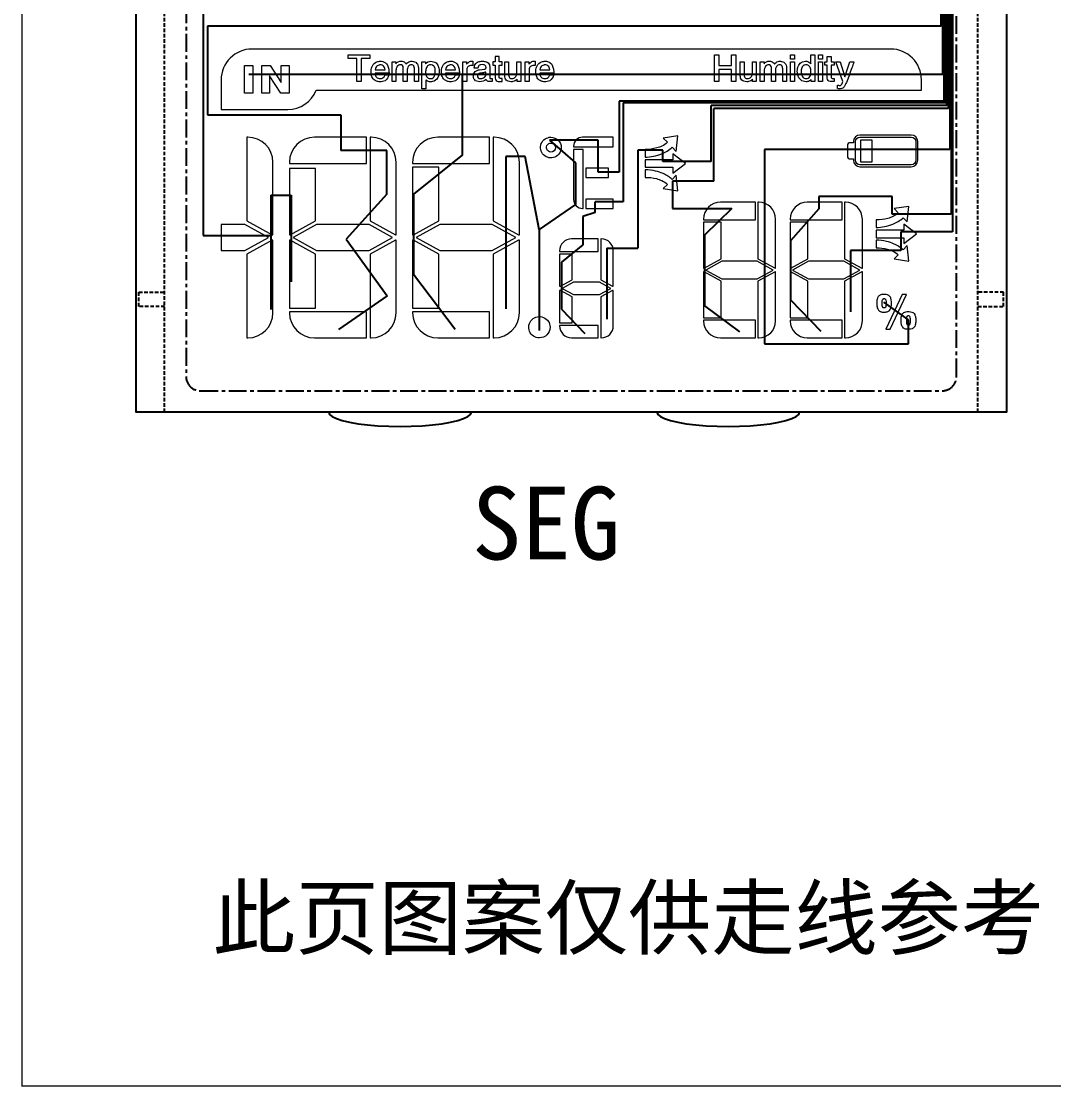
# Model space of a CAD drawing. Header units: millimetres. Extents: x 406 to 1082, y -777 to -474.
# Drawn here: x 752.3 to 824.7, y -776.6 to -701.9 of the extents above; entities that cross this region are included whole.
import ezdxf

# ---------------------------------------------------------------- set-up
doc = ezdxf.new("R2010")
doc.units = ezdxf.units.MM
doc.linetypes.add('CENTER', pattern=[2, 1.25, -0.25, 0.25, -0.25])
doc.linetypes.add('HIDDEN', pattern=[0.375, 0.25, -0.125])
doc.layers.add('SEG', color=42, linetype='Continuous')
doc.layers.add('SPEC', color=2, linetype='Continuous')
doc.styles.add('4534', font='simhei_0.ttf')

msp = doc.modelspace()

# ---------------------------------------------------------------- linework, layer by layer
msp.add_lwpolyline([(821.362, -644.302), (821.362, -729.302), (760.362, -729.302), (760.362, -644.302)], close=True)
at = {"linetype": 'HIDDEN'}
for points in [[(762.362, -729.302), (762.362, -644.302)], [(819.362, -729.302), (819.362, -644.302)], [(762.362, -721.898), (760.562, -721.898), (760.562, -720.898), (762.362, -720.898)], [(819.362, -721.898), (821.162, -721.898), (821.162, -720.898), (819.362, -720.898)]]:
    msp.add_lwpolyline(points, dxfattribs=at)
at = {"linetype": 'CENTER'}
msp.add_lwpolyline([(763.862, -646.802), (763.862, -726.802, 0.414214), (764.862, -727.802), (816.862, -727.802, 0.414214), (817.862, -726.802), (817.862, -646.802, 0.414214), (816.862, -645.802), (764.862, -645.802, 0.414214)], format="xyb", close=True, dxfattribs=at)
at = {"lineweight": 9}
for points in [[(813.235, -703.859), (768.491, -703.859, 0.414121), (766.326, -706.024), (766.326, -708.098), (771.003, -708.098, 0.309615), (772.977, -706.746), (815.4, -706.746), (815.4, -706.024, 0.41413)], [(785.911, -705.914, -0.098057), (785.85, -705.905, -0.305908), (785.807, -705.844), (785.807, -705.837), (785.806, -705.829), (785.806, -704.989), (786.025, -704.989), (786.025, -704.751), (785.806, -704.751), (785.806, -704.383), (785.528, -704.383), (785.528, -704.751), (785.359, -704.751), (785.359, -704.989), (785.528, -704.989), (785.528, -705.848, 0.039434), (785.531, -705.911, 0.170239), (785.593, -706.053, 0.157203), (785.739, -706.125, 0.044671), (785.831, -706.133), (786.025, -706.133), (786.025, -705.914)], [(807.925, -706.133), (807.667, -706.133), (807.667, -706.005, -0.183421), (807.408, -706.145, -0.039576), (807.314, -706.153, -0.068649), (807.116, -706.119, -0.192029), (806.818, -705.877, -0.080212), (806.729, -705.632, -0.040799), (806.702, -705.403, -0.080763), (806.767, -705.067, -0.028773), (806.799, -704.996, -0.185136), (807.068, -704.755, -0.079811), (807.282, -704.711, -0.175681), (807.582, -704.822, -0.037067), (807.657, -704.892), (807.657, -704.263), (807.925, -704.263)], [(809.287, -704.989), (809.068, -704.989), (809.068, -705.829), (809.069, -705.837), (809.069, -705.844, 0.305908), (809.112, -705.905, 0.098057), (809.173, -705.914), (809.287, -705.914), (809.287, -706.133), (809.093, -706.133, -0.044671), (809, -706.125, -0.157203), (808.855, -706.053, -0.170239), (808.793, -705.911, -0.039434), (808.79, -705.848), (808.79, -704.989), (808.621, -704.989), (808.621, -704.751), (808.79, -704.751), (808.79, -704.383), (809.068, -704.383), (809.068, -704.751), (809.287, -704.751)], [(778.089, -705.546), (777.115, -705.546, 0.07695), (777.144, -705.726, 0.238281), (777.322, -705.91, 0.087418), (777.478, -705.934, 0.036987), (777.555, -705.923, 0.243649), (777.777, -705.751, 0.043447), (777.802, -705.684), (777.807, -705.666), (778.074, -705.666), (778.069, -705.695, -0.207405), (777.82, -706.078, -0.103909), (777.633, -706.14, -0.037595), (777.448, -706.153, -0.072268), (777.217, -706.113, -0.186055), (776.929, -705.88, -0.098405), (776.838, -705.598, -0.023769), (776.827, -705.482, -0.077814), (776.888, -705.119, -0.029514), (776.922, -705.038, -0.200054), (777.238, -704.755, -0.079343), (777.487, -704.711, -0.060607), (777.657, -704.733, -0.213162), (777.977, -704.988, -0.085201), (778.069, -705.27, -0.038378), (778.089, -705.521)], [(777.458, -704.969, 0.03522), (777.388, -704.98, 0.224095), (777.171, -705.144, 0.089848), (777.118, -705.317), (777.809, -705.317, 0.07406), (777.77, -705.156, 0.271863), (777.541, -704.976, 0.043525)], [(780.148, -706.133), (779.87, -706.133), (779.87, -705.253, 0.022106), (779.869, -705.194, 0.115929), (779.833, -705.053, 0.065335), (779.806, -705.019, 0.167103), (779.706, -704.972, 0.038196), (779.661, -704.969), (779.654, -704.969), (779.647, -704.969, 0.028625), (779.6, -704.977, 0.237011), (779.408, -705.125, 0.094758), (779.362, -705.305), (779.362, -706.133), (779.084, -706.133), (779.084, -705.193, 0.073587), (779.07, -705.083, 0.293516), (778.954, -704.974, 0.053516), (778.9, -704.969, 0.036686), (778.834, -704.978, 0.230948), (778.634, -705.123, 0.100918), (778.581, -705.311, 0.020238), (778.577, -705.383), (778.577, -706.133), (778.299, -706.133), (778.299, -704.751), (778.567, -704.751), (778.567, -704.89, -0.233585), (778.95, -704.711, -0.028873), (779.006, -704.714, -0.197185), (779.251, -704.845, -0.045153), (779.299, -704.914, -0.051668), (779.403, -704.812, -0.182272), (779.707, -704.711, -0.074574), (779.885, -704.749, -0.225694), (780.112, -704.983, -0.081625), (780.148, -705.192)], [(781, -706.153, -0.0256), (780.936, -706.149, -0.182484), (780.665, -706.023), (780.665, -706.64), (780.397, -706.64), (780.397, -704.751), (780.655, -704.751), (780.655, -704.904, -0.253273), (781.028, -704.711, -0.064916), (781.216, -704.745, -0.192799), (781.506, -704.983, -0.096592), (781.599, -705.283, -0.021779), (781.61, -705.401, -0.078102), (781.543, -705.771, -0.034311), (781.502, -705.863, -0.22958), (781.135, -706.136, -0.044715)], [(780.989, -704.969, 0.033152), (780.938, -704.972, 0.210551), (780.754, -705.079, 0.098876), (780.684, -705.235, 0.062432), (780.655, -705.511, 0.075213), (780.686, -705.705, 0.266598), (780.912, -705.919, 0.045658), (781.001, -705.934, 0.03067), (781.049, -705.93, 0.25259), (781.264, -705.775, 0.096586), (781.326, -705.542, 0.020085), (781.332, -705.441, 0.021964), (781.33, -705.345, 0.112173), (781.268, -705.112, 0.062664), (781.225, -705.054, 0.171433), (781.052, -704.973, 0.033877)], [(783.022, -705.546), (782.048, -705.546, 0.07695), (782.077, -705.726, 0.238281), (782.255, -705.91, 0.087418), (782.411, -705.934, 0.036987), (782.487, -705.923, 0.243649), (782.71, -705.751, 0.043447), (782.735, -705.684), (782.74, -705.666), (783.007, -705.666), (783.002, -705.695, -0.207405), (782.753, -706.078, -0.103909), (782.566, -706.14, -0.037595), (782.381, -706.153, -0.072268), (782.15, -706.113, -0.186055), (781.862, -705.88, -0.098405), (781.77, -705.598, -0.023769), (781.76, -705.482, -0.077814), (781.82, -705.119, -0.029514), (781.855, -705.038, -0.200054), (782.17, -704.755, -0.079343), (782.42, -704.711, -0.060607), (782.59, -704.733, -0.213162), (782.909, -704.988, -0.085201), (783.001, -705.27, -0.038378), (783.022, -705.521)], [(782.391, -704.969, 0.03522), (782.321, -704.98, 0.224095), (782.103, -705.144, 0.089848), (782.05, -705.317), (782.742, -705.317, 0.07406), (782.703, -705.156, 0.271863), (782.474, -704.976, 0.043525)], [(783.967, -705.009), (783.852, -705.009, 0.066), (783.736, -705.03, 0.222838), (783.571, -705.183, 0.086408), (783.539, -705.333), (783.539, -706.133), (783.261, -706.133), (783.261, -704.751), (783.529, -704.751), (783.529, -704.918, -0.054473), (783.616, -704.818, -0.193396), (783.882, -704.711, -0.104628), (783.928, -704.721), (783.967, -704.721)], [(785.309, -706.133), (785.235, -706.133, -0.085988), (785.104, -706.14, -0.117347), (784.98, -706.102, -0.060408), (784.949, -706.076, -0.155308), (784.905, -705.983, -0.186057), (784.439, -706.153, -0.073724), (784.244, -706.116, -0.267737), (784.011, -705.858, -0.045529), (783.997, -705.761, -0.037724), (784.006, -705.671, -0.242971), (784.214, -705.383, -0.08488), (784.426, -705.318), (784.795, -705.278, 0.352383), (784.888, -705.188, 0.048342), (784.892, -705.143, 0.279842), (784.812, -704.993, 0.098316), (784.703, -704.956, 0.072048), (784.524, -704.955, 0.030345), (784.485, -704.964, 0.287395), (784.334, -705.123, 0.043136), (784.324, -705.185), (784.323, -705.208), (784.066, -705.208), (784.067, -705.182, -0.066344), (784.09, -705.023, -0.208157), (784.285, -704.783, -0.101537), (784.538, -704.715, -0.022231), (784.638, -704.711, -0.079599), (784.903, -704.759, -0.034306), (784.964, -704.788, -0.23412), (785.142, -705.034, -0.040168), (785.15, -705.113), (785.15, -705.879, 0.046039), (785.152, -705.899, 0.266143), (785.175, -705.929, 0.100188), (785.205, -705.934), (785.231, -705.934, -0.067524), (785.285, -705.924), (785.309, -705.924)], [(787.318, -706.133), (787.06, -706.133), (787.06, -705.973, -0.193675), (786.775, -706.144, -0.043419), (786.67, -706.153), (786.647, -706.153, -0.076774), (786.443, -706.114, -0.23047), (786.224, -705.897, -0.080553), (786.195, -705.731), (786.195, -704.751), (786.473, -704.751), (786.473, -705.66, 0.10184), (786.5, -705.817, 0.271872), (786.652, -705.93, 0.041829), (786.707, -705.934, 0.038425), (786.773, -705.927, 0.224095), (786.976, -705.789, 0.101548), (787.043, -705.584, 0.019173), (787.05, -705.509), (787.05, -704.751), (787.318, -704.751)], [(788.333, -705.009), (788.218, -705.009, 0.066), (788.102, -705.03, 0.222838), (787.937, -705.183, 0.086408), (787.905, -705.333), (787.905, -706.133), (787.627, -706.133), (787.627, -704.751), (787.895, -704.751), (787.895, -704.918, -0.054473), (787.982, -704.818, -0.193396), (788.248, -704.711, -0.104628), (788.294, -704.721), (788.333, -704.721)], [(789.635, -705.546), (788.661, -705.546, 0.07695), (788.691, -705.726, 0.238281), (788.868, -705.91, 0.087418), (789.024, -705.934, 0.036987), (789.101, -705.923, 0.243649), (789.323, -705.751, 0.043447), (789.348, -705.684), (789.353, -705.666), (789.62, -705.666), (789.615, -705.695, -0.207405), (789.367, -706.078, -0.103909), (789.179, -706.14, -0.037595), (788.994, -706.153, -0.072268), (788.763, -706.113, -0.186055), (788.475, -705.88, -0.098405), (788.384, -705.598, -0.023769), (788.373, -705.482, -0.077814), (788.434, -705.119, -0.029514), (788.468, -705.038, -0.200054), (788.784, -704.755, -0.079343), (789.033, -704.711, -0.060607), (789.204, -704.733, -0.213162), (789.523, -704.988, -0.085201), (789.615, -705.27, -0.038378), (789.635, -705.521)], [(789.004, -704.969, 0.03522), (788.934, -704.98, 0.224095), (788.717, -705.144, 0.089848), (788.664, -705.317), (789.355, -705.317, 0.07406), (789.316, -705.156, 0.271863), (789.087, -704.976, 0.043525)], [(803.827, -706.133), (803.569, -706.133), (803.569, -705.973, -0.193675), (803.284, -706.144, -0.043419), (803.18, -706.153), (803.156, -706.153, -0.076774), (802.952, -706.114, -0.23047), (802.733, -705.897, -0.080553), (802.704, -705.731), (802.704, -704.751), (802.982, -704.751), (802.982, -705.66, 0.10184), (803.009, -705.817, 0.271872), (803.161, -705.93, 0.041829), (803.216, -705.934, 0.038425), (803.282, -705.927, 0.224095), (803.485, -705.789, 0.101548), (803.552, -705.584, 0.019173), (803.56, -705.509), (803.559, -704.751), (803.827, -704.751)], [(805.956, -706.133), (805.678, -706.133), (805.678, -705.253, 0.022106), (805.677, -705.194, 0.115929), (805.641, -705.053, 0.065335), (805.614, -705.019, 0.167103), (805.514, -704.972, 0.038196), (805.469, -704.969), (805.462, -704.969), (805.454, -704.969, 0.028625), (805.408, -704.977, 0.237011), (805.216, -705.125, 0.094758), (805.17, -705.305), (805.17, -706.133), (804.892, -706.133), (804.892, -705.193, 0.073587), (804.878, -705.083, 0.293516), (804.762, -704.974, 0.053516), (804.708, -704.969, 0.036686), (804.642, -704.978, 0.230948), (804.442, -705.123, 0.100918), (804.389, -705.311, 0.020238), (804.384, -705.383), (804.384, -706.133), (804.106, -706.133), (804.106, -704.751), (804.374, -704.751), (804.374, -704.89, -0.233585), (804.758, -704.711, -0.028873), (804.814, -704.714, -0.197185), (805.059, -704.845, -0.045153), (805.107, -704.914, -0.052211), (805.211, -704.812, -0.181206), (805.514, -704.711, -0.074574), (805.693, -704.749, -0.225694), (805.92, -704.983, -0.081625), (805.956, -705.192)], [(807.323, -704.969, 0.028312), (807.269, -704.972, 0.173762), (807.087, -705.054, 0.116547), (807.011, -705.185, 0.085423), (806.98, -705.441, 0.068564), (807.02, -705.694, 0.036976), (807.048, -705.762, 0.239892), (807.258, -705.927, 0.03748), (807.315, -705.934, 0.033419), (807.384, -705.922, 0.26408), (807.623, -705.71, 0.082845), (807.657, -705.51, 0.065227), (807.625, -705.224, 0.069193), (807.574, -705.103, 0.228397), (807.383, -704.974, 0.04132)], [(810.668, -704.784, 0.008997), (810.53, -705.171), (810.419, -705.477), (810.306, -705.782), (810.191, -706.087, -0.011229), (810.089, -706.325, -0.034436), (809.993, -706.508, -0.074512), (809.947, -706.563, -0.166242), (809.82, -706.636, -0.073274), (809.64, -706.649), (809.64, -706.649, -0.097277), (809.542, -706.628), (809.527, -706.622), (809.527, -706.381), (809.551, -706.381, -0.135822), (809.575, -706.388), (809.579, -706.391), (809.584, -706.395, 0.074898), (809.681, -706.412), (809.69, -706.413, 0.219546), (809.738, -706.411, 0.109749), (809.782, -706.373, 0.066363), (809.842, -706.268, 0.02898), (809.894, -706.129), (809.397, -704.751), (809.699, -704.751), (809.704, -704.768), (810.043, -705.805), (810.379, -704.751), (810.681, -704.751)], [(784.285, -705.73, 0.064109), (784.295, -705.811, 0.255966), (784.389, -705.918, 0.091977), (784.489, -705.934, 0.08931), (784.716, -705.881, 0.279196), (784.882, -705.649), (784.882, -705.471, -0.053811), (784.641, -705.531), (784.542, -705.546, 0.084523), (784.385, -705.58, 0.034915), (784.357, -705.595, 0.275053)], [(810.637, -711.653, 0.413399), (811.09, -712.105), (814.694, -712.105, 0.413372), (815.146, -711.653), (815.146, -710.34, 0.413372), (814.694, -709.887), (811.09, -709.887, 0.413396), (810.637, -710.34), (810.637, -710.427), (810.4, -710.427, 0.414137), (810.211, -710.616), (810.211, -711.371, 0.41413), (810.4, -711.56), (810.637, -711.56)], [(768.124, -715.898), (769.899, -716.884), (769.956, -716.884), (769.956, -711.797, 0.414128), (768.197, -710.038), (768.124, -710.038)], [(771.113, -711.797), (771.113, -711.87), (776.503, -711.87), (776.503, -710.038), (772.872, -710.038, 0.414134)], [(776.757, -715.898), (778.532, -716.884), (778.59, -716.884), (778.59, -711.797, 0.414134), (776.83, -710.038), (776.757, -710.038)], [(781.506, -710.038, 0.414134), (779.746, -711.797), (779.746, -711.87), (785.136, -711.87), (785.136, -710.038)], [(785.464, -710.038), (785.39, -710.038), (785.39, -715.898), (787.166, -716.884), (787.223, -716.884), (787.223, -711.797, 0.414134)], [(790.158, -710.763, -2.414661), (789.433, -710.038, -0.414136)], [(789.433, -711.079, -2.414725), (789.748, -710.763, -0.414149)], [(793.803, -710.038), (791.66, -710.038, 0.414135), (791.022, -710.676), (791.022, -710.702), (793.803, -710.702)], [(797.595, -710.396, -0.087249), (797.212, -710.663, -0.043731), (796.857, -710.793, -0.062249), (796.043, -710.898), (796.043, -711.436, 0.086488), (797.2, -711.194, 0.035337), (797.578, -711.006, 0.044623), (797.944, -710.746), (798.223, -711.044), (798.323, -709.949), (797.314, -710.107)], [(810.778, -710.34, -0.413509), (811.09, -710.028), (814.694, -710.028, -0.413549), (815.006, -710.34), (815.006, -711.653, -0.413549), (814.694, -711.965), (811.09, -711.965, -0.413497), (810.778, -711.653)], [(791.022, -714.396, 0.414136), (791.66, -715.034), (791.686, -715.034), (791.686, -710.893), (791.022, -710.893)], [(797.944, -712.995, 0.068566), (797.299, -712.59, 0.048233), (796.772, -712.408, 0.039801), (796.043, -712.317), (796.043, -712.849, -0.067972), (796.837, -712.942, -0.045929), (797.212, -713.078, -0.089024), (797.595, -713.345), (797.314, -713.634), (798.323, -713.792), (798.223, -712.698)], [(801.319, -714.59, 0.414136), (800.129, -715.78), (800.129, -715.829), (803.774, -715.829), (803.774, -714.59)], [(803.946, -714.59), (803.946, -718.553), (805.147, -719.22), (805.185, -719.22), (805.185, -715.78, 0.414136), (803.996, -714.59)], [(809.849, -714.59), (807.394, -714.59, 0.414136), (806.204, -715.78), (806.204, -715.829), (809.849, -715.829)], [(811.261, -715.78, 0.414136), (810.071, -714.59), (810.021, -714.59), (810.021, -718.553), (811.222, -719.22), (811.261, -719.22)], [(813.765, -715.94, 0.044623), (814.13, -715.681), (814.41, -715.978), (814.509, -714.883), (813.501, -715.041), (813.782, -715.33, -0.087249), (813.398, -715.597, -0.043731), (813.044, -715.727, -0.062249), (812.23, -715.832), (812.23, -716.37, 0.086488), (813.387, -716.128, 0.035337)], [(769.899, -717.251), (768.124, -718.237), (768.124, -724.097), (768.197, -724.097, 0.414128), (769.956, -722.338), (769.956, -717.251)], [(776.757, -718.237), (776.757, -724.097), (776.83, -724.097, 0.414134), (778.59, -722.338), (778.59, -717.251), (778.532, -717.251)], [(785.39, -718.237), (785.39, -724.097), (785.464, -724.097, 0.414134), (787.223, -722.338), (787.223, -717.251), (787.166, -717.251)], [(790.887, -717.158, 0.414133), (790.045, -718), (790.045, -718.035), (792.741, -718.035), (792.741, -717.158)], [(792.966, -717.158), (792.931, -717.158), (792.931, -720.026), (793.742, -720.476), (793.808, -720.476), (793.808, -718, 0.414128)], [(813.485, -717.524, 0.048233), (812.958, -717.342, 0.039801), (812.23, -717.251), (812.23, -717.784, -0.067972), (813.023, -717.876, -0.045929), (813.398, -718.012, -0.089024), (813.782, -718.279), (813.501, -718.568), (814.509, -718.726), (814.41, -717.632), (814.13, -717.929, 0.068566)], [(803.946, -720.135), (803.946, -724.099), (803.996, -724.099, 0.414136), (805.185, -722.909), (805.185, -719.468), (805.147, -719.468)], [(811.222, -719.468), (810.021, -720.135), (810.021, -724.099), (810.071, -724.099, 0.414136), (811.261, -722.909), (811.261, -719.468)], [(792.931, -721.232), (792.931, -724.099), (792.966, -724.099, 0.414127), (793.808, -723.258), (793.808, -720.781), (793.742, -720.781)], [(812.389, -722.153, 0.133951), (812.546, -722.26), (812.569, -722.268, 0.071196), (812.757, -722.297, 0.080135), (813, -722.27, 0.128587), (813.172, -722.169, 0.101828), (813.256, -722.025), (813.263, -722.003, 0.051696), (813.298, -721.825, 0.06102), (813.29, -721.456, 0.080114), (813.228, -721.255, 0.027443), (813.197, -721.206, 0.148896), (813.03, -721.085, 0.078707), (812.818, -721.048, 0.063965), (812.599, -721.068, 0.125084), (812.418, -721.16, 0.132469), (812.312, -721.338, 0.064359), (812.273, -721.574), (812.271, -721.605), (812.27, -721.638), (812.27, -721.67), (812.27, -721.679), (812.27, -721.712, 0.063242), (812.307, -721.986, 0.102551)], [(812.918, -721.853, -0.057108), (812.897, -721.926), (812.887, -721.945), (812.873, -721.964), (812.856, -721.979), (812.836, -721.99), (812.813, -721.996), (812.787, -721.998), (812.766, -721.996), (812.743, -721.991), (812.722, -721.981), (812.704, -721.967), (812.69, -721.949, -0.099722), (812.66, -721.869), (812.656, -721.847, -0.020767), (812.648, -721.768), (812.646, -721.737, -0.047167), (812.657, -721.493), (812.661, -721.471, -0.079443), (812.687, -721.4), (812.701, -721.381), (812.719, -721.366), (812.739, -721.356, -0.120465), (812.808, -721.349), (812.831, -721.354), (812.852, -721.364), (812.87, -721.378, -0.117077), (812.904, -721.435), (812.91, -721.453, -0.058114), (812.93, -721.635, -0.043191)], [(776.503, -722.265), (771.113, -722.265), (771.113, -722.338, 0.414134), (772.872, -724.097), (776.503, -724.097)], [(779.746, -722.265), (779.746, -722.338, 0.414134), (781.506, -724.097), (785.136, -724.097), (785.136, -722.265)], [(814.965, -723.208, -0.110523), (814.873, -723.371, -0.090458), (814.768, -723.446), (814.747, -723.456, -0.083513), (814.542, -723.497), (814.512, -723.498, -0.018808), (814.428, -723.497), (814.399, -723.495), (814.371, -723.491, -0.070186), (814.225, -723.453, -0.051572), (814.148, -723.41, -0.113472), (814.048, -723.292, -0.080952), (813.987, -723.091, -0.066338), (813.982, -722.692, -0.07537), (814.038, -722.48, -0.197859), (814.233, -722.292, -0.07373), (814.409, -722.252), (814.438, -722.25), (814.468, -722.249), (814.489, -722.249), (814.52, -722.25), (814.55, -722.251, -0.076113), (814.73, -722.286, -0.195805), (814.93, -722.456, -0.080097), (814.991, -722.657, -0.047293), (815.005, -722.94, -0.068434)], [(814.39, -723.151), (814.406, -723.169), (814.424, -723.183), (814.445, -723.192, 0.163158), (814.536, -723.19), (814.556, -723.18, 0.158432), (814.605, -723.112, 0.054902), (814.626, -723.004), (814.629, -722.976, 0.05209), (814.62, -722.699), (814.616, -722.678, 0.100871), (814.587, -722.599), (814.571, -722.58), (814.553, -722.566), (814.533, -722.556), (814.51, -722.55, 0.128817), (814.44, -722.557), (814.419, -722.568), (814.402, -722.583), (814.387, -722.602), (814.378, -722.62, 0.057955), (814.358, -722.694, 0.046268), (814.348, -722.942), (814.349, -722.973), (814.351, -723.001, 0.042574), (814.366, -723.093, 0.101027)], [(788.631, -724.097, -2.41472), (789.377, -723.351, -0.414136)], [(790.045, -723.222), (790.045, -723.258, 0.414134), (790.887, -724.099), (792.741, -724.099), (792.741, -723.222)], [(800.129, -722.859), (800.129, -722.909, 0.414136), (801.319, -724.099), (803.774, -724.099), (803.774, -722.859)], [(806.204, -722.909, 0.414136), (807.394, -724.099), (809.849, -724.099), (809.849, -722.859), (806.204, -722.859)]]:
    msp.add_lwpolyline(points, format="xyb", close=True, dxfattribs=at)
for points in [[(776.747, -704.521), (776.13, -704.521), (776.13, -706.133), (775.842, -706.133), (775.842, -704.521), (775.226, -704.521), (775.226, -704.263), (776.747, -704.263)], [(802.395, -706.133), (802.098, -706.133), (802.098, -705.287), (801.192, -705.287), (801.192, -706.133), (800.894, -706.133), (800.894, -704.263), (801.192, -704.263), (801.192, -705.009), (802.098, -705.009), (802.098, -704.263), (802.395, -704.263)], [(806.502, -704.561), (806.224, -704.561), (806.224, -704.263), (806.502, -704.263)], [(808.472, -704.561), (808.194, -704.561), (808.194, -704.263), (808.472, -704.263)], [(768.548, -706.953), (767.965, -706.953), (767.965, -705.004), (768.548, -705.004)], [(771.084, -706.953), (770.5, -706.953), (769.716, -705.731), (769.716, -706.953), (769.169, -706.953), (769.169, -705.004), (769.771, -705.004), (770.537, -706.21), (770.537, -705.004), (771.084, -705.004)], [(806.502, -706.133), (806.224, -706.133), (806.224, -704.751), (806.502, -704.751)], [(808.472, -706.133), (808.194, -706.133), (808.194, -704.751), (808.472, -704.751)], [(811.125, -711.752), (811.944, -711.752), (811.944, -710.241), (811.125, -710.241)], [(798.859, -711.874), (797.99, -711.2), (797.99, -711.612), (796.043, -711.612), (796.043, -712.146), (797.99, -712.148), (797.99, -712.555)], [(781.579, -712.125), (779.746, -712.125), (779.746, -716.884), (779.803, -716.884), (781.579, -715.898)], [(771.113, -712.22), (771.113, -716.884), (771.17, -716.884), (772.946, -715.898), (772.946, -712.22)], [(791.877, -712.204), (791.877, -712.868), (793.461, -712.868), (793.461, -712.204)], [(791.877, -715.034), (793.803, -715.034), (793.803, -714.369), (791.877, -714.369)], [(767.993, -717.984), (769.643, -717.068), (767.993, -716.151), (766.326, -716.151), (766.326, -717.984)], [(778.338, -717.068), (776.689, -716.151), (773.013, -716.151), (771.364, -717.068), (773.013, -717.984), (776.689, -717.984)], [(781.647, -716.151), (779.997, -717.068), (781.647, -717.984), (785.322, -717.984), (786.972, -717.068), (785.322, -716.151)], [(801.368, -716.001), (800.129, -716.001), (800.129, -719.22), (800.167, -719.22), (801.368, -718.553)], [(807.444, -716.001), (806.204, -716.001), (806.204, -719.22), (806.243, -719.22), (807.444, -718.553)], [(814.176, -716.546), (812.23, -716.546), (812.23, -717.08), (814.177, -717.082), (814.176, -717.489), (815.045, -716.809), (814.176, -716.134)], [(771.113, -722.01), (772.946, -722.01), (772.946, -718.237), (771.17, -717.251), (771.113, -717.251)], [(781.579, -718.237), (779.803, -717.251), (779.746, -717.251), (779.746, -722.01), (781.579, -722.01)], [(790.922, -718.226), (790.045, -718.226), (790.045, -720.476), (790.111, -720.476), (790.922, -720.026)], [(801.414, -718.725), (800.299, -719.344), (801.414, -719.964), (803.9, -719.964), (805.016, -719.344), (803.9, -718.725)], [(809.975, -719.964), (811.091, -719.344), (809.975, -718.725), (807.49, -718.725), (806.374, -719.344), (807.49, -719.964)], [(801.368, -720.135), (800.167, -719.468), (800.129, -719.468), (800.129, -722.687), (801.368, -722.687)], [(806.204, -719.468), (806.204, -722.687), (807.444, -722.687), (807.444, -720.135), (806.243, -719.468)], [(791.018, -720.191), (790.229, -720.629), (791.018, -721.067), (792.835, -721.067), (793.624, -720.629), (792.835, -720.191)], [(790.922, -721.232), (790.111, -720.781), (790.045, -720.781), (790.045, -723.032), (790.922, -723.032)], [(812.915, -723.499), (813.219, -723.499), (814.36, -721.048), (814.06, -721.048)]]:
    msp.add_lwpolyline(points, close=True, dxfattribs=at)
for points in [[(773.862, -729.302), (773.923, -729.459), (774.106, -729.611), (774.407, -729.756), (774.817, -729.89), (775.326, -730.01), (775.923, -730.111), (776.592, -730.193), (777.317, -730.253), (778.08, -730.29), (778.862, -730.302), (779.644, -730.29), (780.407, -730.253), (781.132, -730.193), (781.801, -730.111), (782.397, -730.01), (782.907, -729.89), (783.317, -729.756), (783.617, -729.611), (783.8, -729.459), (783.862, -729.302)], [(796.862, -729.302), (796.923, -729.459), (797.106, -729.611), (797.407, -729.756), (797.817, -729.89), (798.326, -730.01), (798.923, -730.111), (799.592, -730.193), (800.317, -730.253), (801.08, -730.29), (801.862, -730.302), (802.644, -730.29), (803.407, -730.253), (804.132, -730.193), (804.801, -730.111), (805.397, -730.01), (805.907, -729.89), (806.317, -729.756), (806.617, -729.611), (806.8, -729.459), (806.862, -729.302)]]:
    msp.add_lwpolyline(points)
at = {"layer": 'SEG'}
for p, q in [((816.791, -702.269), (816.791, -651.312)), ((816.891, -705.61), (816.891, -652.712)), ((816.991, -707.523), (816.991, -654.112)), ((817.091, -707.623), (817.091, -655.512)), ((817.191, -707.823), (817.191, -656.912)), ((817.291, -708.023), (817.291, -658.312)), ((817.391, -659.712), (817.391, -710.904)), ((817.491, -661.112), (817.491, -715.437)), ((817.591, -662.512), (817.591, -716.672)), ((765.064, -699.834), (765.064, -716.913)), ((816.791, -702.269), (765.364, -702.269)), ((765.364, -702.269), (765.364, -708.474)), ((768.257, -705.61), (816.891, -705.61)), ((783.246, -711.274), (783.246, -705.61)), ((816.991, -707.523), (794.224, -707.523)), ((794.224, -707.523), (794.224, -712.476)), ((817.091, -707.623), (794.5, -707.623)), ((794.5, -707.623), (794.5, -714.564)), ((817.191, -707.823), (800.662, -707.823)), ((800.662, -711.741), (800.662, -707.823)), ((817.291, -708.023), (800.862, -708.023)), ((800.862, -713.129), (800.862, -708.023)), ((765.364, -708.474), (774.71, -708.474)), ((774.71, -708.474), (774.71, -710.979)), ((792.745, -710.235), (789.332, -710.235)), ((789.332, -710.235), (791.164, -711.832)), ((792.745, -712.476), (792.745, -710.235)), ((777.927, -710.979), (774.71, -710.979)), ((777.927, -714.035), (777.927, -710.979)), ((783.246, -711.274), (779.816, -714.039)), ((795.517, -710.949), (795.517, -717.809)), ((797.287, -710.949), (795.517, -710.949)), ((797.287, -711.741), (797.287, -710.949)), ((817.391, -710.904), (804.411, -710.904)), ((804.411, -710.904), (804.411, -724.524)), ((787.622, -711.389), (786.268, -711.389)), ((786.268, -711.389), (786.268, -722.071)), ((788.621, -716.507), (787.622, -711.389)), ((791.164, -711.832), (791.164, -714.755)), ((800.662, -711.741), (797.287, -711.741)), ((794.224, -712.476), (792.745, -712.476)), ((800.862, -713.129), (797.947, -713.129)), ((797.947, -713.129), (797.947, -715.024)), ((769.797, -714.097), (769.797, -722.116)), ((769.797, -714.097), (771.231, -714.097)), ((771.231, -714.097), (771.231, -720.178)), ((777.927, -714.035), (775.075, -717.187)), ((779.816, -714.039), (779.816, -719.631)), ((813.342, -714.197), (808.203, -714.197)), ((808.203, -714.197), (808.203, -715.059)), ((813.342, -715.437), (813.342, -714.197)), ((791.164, -714.755), (788.621, -716.507)), ((792.545, -715.319), (792.545, -714.564)), ((794.5, -714.564), (792.545, -714.564)), ((797.947, -715.024), (802.111, -715.024)), ((802.111, -715.024), (800.188, -716.909)), ((808.203, -715.059), (806.233, -717.302)), ((792.545, -715.319), (791.674, -715.589)), ((791.674, -715.589), (791.674, -717.59)), ((817.491, -715.437), (813.342, -715.437)), ((788.621, -716.507), (788.621, -723.572)), ((765.064, -716.913), (769.797, -716.913)), ((775.075, -717.187), (777.959, -721.15)), ((800.188, -716.909), (800.188, -721.845)), ((806.233, -717.302), (806.233, -721.433)), ((817.591, -716.672), (813.968, -716.672)), ((813.968, -716.672), (813.968, -717.985)), ((791.674, -717.59), (790.166, -718.803)), ((793.365, -717.809), (795.517, -717.809)), ((793.365, -717.809), (793.365, -722.79)), ((813.968, -717.985), (810.436, -717.985)), ((810.436, -717.985), (810.436, -722.271)), ((790.166, -718.803), (790.166, -722.097)), ((779.816, -719.631), (782.718, -723.489)), ((777.959, -721.15), (774.554, -723.504)), ((806.233, -721.433), (808.359, -723.625)), ((814.486, -722.843), (812.761, -721.604)), ((790.166, -722.097), (791.822, -723.8)), ((800.188, -721.845), (802.648, -723.685)), ((814.486, -724.524), (814.486, -722.843)), ((804.411, -724.524), (814.486, -724.524))]:
    msp.add_line(p, q, dxfattribs=at)
at = {"layer": 'SPEC', "lineweight": 30, "const_width": 0.0909}
msp.add_lwpolyline([(752.365, -776.519), (894.661, -776.519), (894.661, -599.067), (752.365, -599.067)], close=True, dxfattribs=at)

# ---------------------------------------------------------------- texts
at = {"layer": 'SEG'}
msp.add_text('SEG', height=5.0997, dxfattribs=at).set_placement((783.894, -739.625))
at = {"layer": 'SPEC', "lineweight": 30, "style": '4534'}
msp.add_text('此页图案仅供走线参考', height=4.273, dxfattribs=at).set_placement((765.704, -766.861))

doc.saveas('drawing.dxf')
